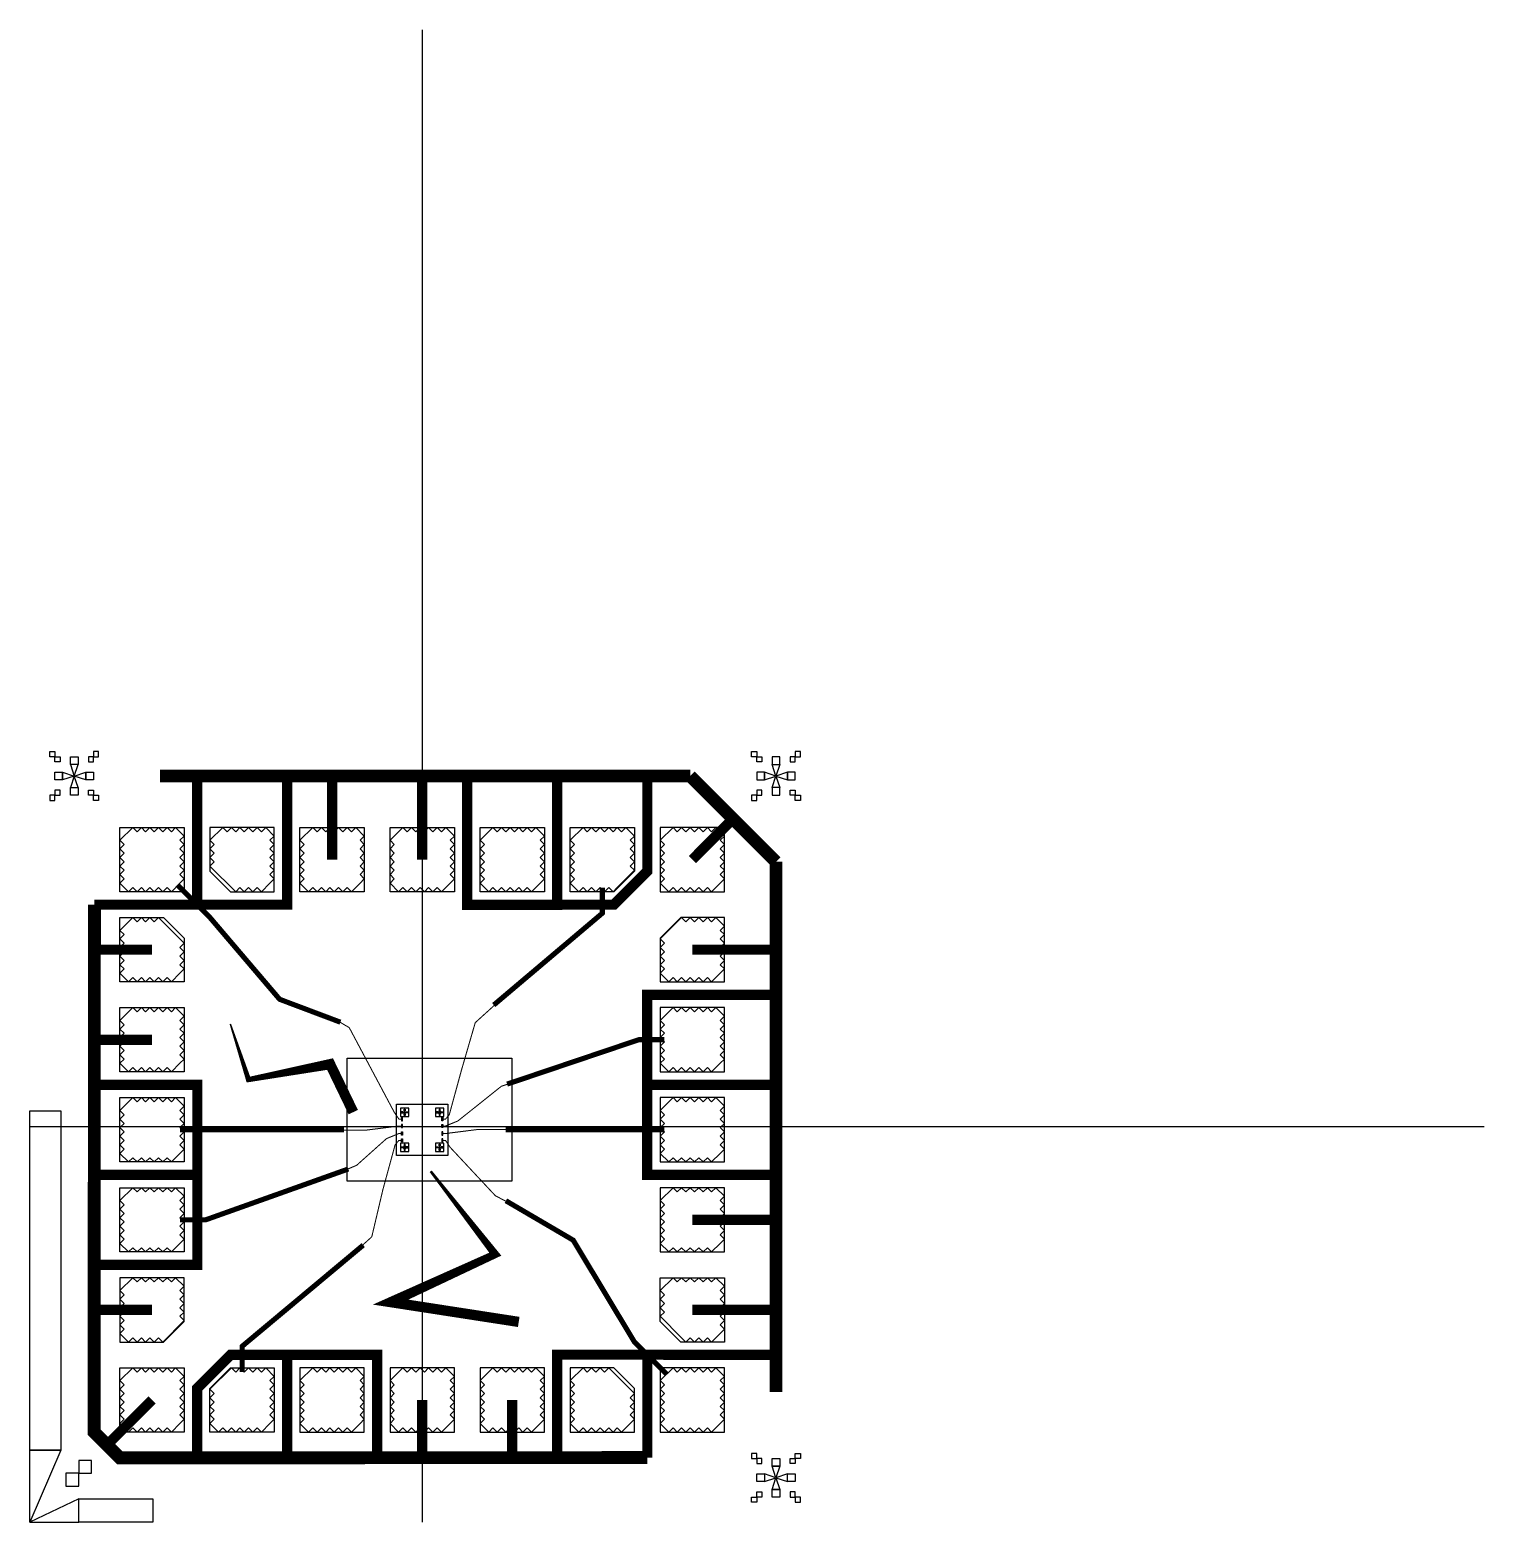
# Model space of a CAD drawing. Header units: millimetres. Extents: x 0 to 2826, y 0 to 2900.
import ezdxf

# ---------------------------------------------------------------- set-up
doc = ezdxf.new("R2010")
doc.units = ezdxf.units.MM
doc.header["$MEASUREMENT"] = 0
doc.header["$XCLIPFRAME"] = 0
for name, color, linetype in [('big_gate_q3', 2, 'Continuous'), ('etch', 1, 'Continuous'), ('im_align', 4, 'Continuous'), ('ohmics', 30, 'Continuous'), ('write_fields', 7, 'Continuous')]:
    doc.layers.add(name, color=color, linetype=linetype)
picture_1 = doc.add_image_def('image1.png', size_in_pixel=(1392, 1040))

msp = doc.modelspace()

# ---------------------------------------------------------------- linework, layer by layer
at = {"layer": 'big_gate_q3'}
for points in [[(175, 1225), (175, 1350), (300, 1350), (300, 1225)], [(350, 1350), (350, 1265), (390, 1225), (475, 1225), (475, 1350)], [(650, 1225), (525, 1225), (525, 1350), (650, 1350)], [(825, 1225), (700, 1225), (700, 1350), (825, 1350)], [(1000, 1225), (875, 1225), (875, 1350), (1000, 1350)], [(1175, 1350), (1175, 1265), (1135, 1225), (1050, 1225), (1050, 1350)], [(1350, 1225), (1350, 1350), (1225, 1350), (1225, 1225)], [(175, 1175), (260, 1175), (300, 1135), (300, 1050), (175, 1050)], [(1350, 1175), (1265, 1175), (1225, 1135), (1225, 1050), (1350, 1050)], [(300, 1000), (300, 875), (175, 875), (175, 1000)], [(1225, 1000), (1225, 875), (1350, 875), (1350, 1000)], [(300, 825), (300, 700), (175, 700), (175, 825)], [(1225, 825), (1225, 700), (1350, 700), (1350, 825)], [(722.1, 780.1), (724.1, 780.1), (724.1, 786.1), (722.1, 786.1)], [(802.9, 780.1), (800.9, 780.1), (800.9, 786.1), (802.9, 786.1)], [(722.1, 766.8), (724.1, 766.8), (724.1, 772.8), (722.1, 772.8)], [(722.1, 758.2), (724.1, 758.2), (724.1, 752.2), (722.1, 752.2)], [(802.9, 766.8), (800.9, 766.8), (800.9, 772.8), (802.9, 772.8)], [(802.9, 758.2), (800.9, 758.2), (800.9, 752.2), (802.9, 752.2)], [(722.1, 744.9), (724.1, 744.9), (724.1, 738.9), (722.1, 738.9)], [(802.9, 744.9), (800.9, 744.9), (800.9, 738.9), (802.9, 738.9)], [(300, 650), (300, 525), (175, 525), (175, 650)], [(1225, 650), (1225, 525), (1350, 525), (1350, 650)], [(175, 350), (260, 350), (300, 390), (300, 475), (175, 475)], [(1350, 350), (1265, 350), (1225, 390), (1225, 475), (1350, 475)], [(300, 300), (300, 175), (175, 175), (175, 300)], [(350, 175), (350, 260), (390, 300), (475, 300), (475, 175)], [(650, 300), (525, 300), (525, 175), (650, 175)], [(825, 300), (700, 300), (700, 175), (825, 175)], [(1000, 300), (875, 300), (875, 175), (1000, 175)], [(1175, 175), (1175, 260), (1135, 300), (1050, 300), (1050, 175)], [(1225, 300), (1225, 175), (1350, 175), (1350, 300)]]:
    msp.add_lwpolyline(points, close=True, dxfattribs=at)
for points, const_width in [([(287.5, 1237.5), (350, 1175), (485.4, 1016.1), (603.5, 971.6)], 10), ([(1112.5, 1233.3), (1112.5, 1183.3), (901.6, 1005)], 10), ([(802.9, 783.1), (807.7, 783.1), (815.1, 791.6), (838.9, 878.8), (865.6, 970.7), (906.7, 1008)], 2), ([(722.1, 783.1), (717.3, 783.1), (708.1, 796.7), (620.7, 961), (594.1, 976.6)], 2), ([(1233.3, 937.5), (1183.3, 937.5), (927.4, 851.2)], 10), ([(802.9, 769.8), (807.7, 769.8), (831.8, 779.6), (916.4, 847.1), (933.7, 852.9)], 2), ([(291.7, 762.5), (341.7, 762.5), (610.6, 762.5)], 10), ([(722.1, 769.8), (717.3, 769.8), (655.1, 762), (604.1, 761.9)], 2), ([(722.1, 755.2), (717.3, 755.2), (693.2, 745.4), (635, 693.4), (611.8, 683.7)], 2), ([(802.9, 755.2), (807.7, 755.2), (869.9, 763), (929.7, 762.9)], 2), ([(1233.3, 762.5), (1183.3, 762.5), (924.5, 762.6)], 10), ([(722.1, 741.9), (717.3, 741.9), (709.9, 733.4), (686.1, 646.2), (664.5, 554.5), (639.1, 531.5)], 2), ([(802.9, 741.9), (807.7, 741.9), (816.9, 728.3), (904.5, 634.5), (930.3, 620.8)], 2), ([(291.7, 587.5), (341.7, 587.5), (618.9, 686.3)], 10), ([(1237.5, 287.5), (1175, 350), (1055.9, 548), (925.1, 624.6)], 10), ([(412.5, 291.7), (412.5, 341.7), (647.9, 538.4)], 10), ([(1237.5, 287.5), (1175, 350)], 10)]:
    msp.add_lwpolyline(points, dxfattribs=dict(at, const_width=const_width))
for points in [[(389.6, 968.2, 3, 10, 0), (424.9, 860, 10, 20, 0), (583.5, 890, 20, 20, 0), (628.5, 796.8, 20, 20, 0)], [(950.1, 389.1, 20, 20, 0), (701.7, 427.5, 20, 15, 0), (904.4, 520.6, 15, 5, 0), (779, 681.9, 5, 5, 0)]]:
    msp.add_lwpolyline(points, format="xyseb", dxfattribs=at)
at = {"layer": 'etch'}
for points, const_width in [([(252.9, 1450), (1283.3, 1450)], 25), ([(500, 1450), (500, 1200), (390, 1200), (325, 1200), (325, 1450)], 20), ([(587.5, 1287.5), (587.5, 1450)], 20), ([(762.5, 1287.5), (762.5, 1450)], 20), ([(850, 1450), (850, 1199.5), (1025, 1199.5), (1025, 1450)], 20), ([(1025, 1200), (1135, 1200), (1200, 1265), (1200, 1450)], 20), ([(1283.3, 1450), (1450, 1283.3)], 25), ([(1287.5, 1287.5), (1366.4, 1366.9)], 20), ([(1450, 252.9), (1450, 1283.3)], 25), ([(125, 325), (125.5, 1200)], 25), ([(125.5, 1200), (325, 1200)], 20), ([(237.5, 1112.5), (125, 1112.5)], 20), ([(1287.5, 1112.5), (1450, 1112.5)], 20), ([(1450, 1025), (1199.5, 1025), (1199.5, 675), (1450, 675)], 20), ([(237.5, 937.5), (125, 937.5)], 20), ([(125, 500), (325.5, 500), (325.5, 850), (125, 850)], 20), ([(1450, 850), (1199.5, 850)], 20), ([(125, 675), (325.5, 675)], 20), ([(1287.5, 587.5), (1450, 587.5)], 20), ([(237.5, 412.5), (125, 412.5)], 20), ([(1287.5, 412.5), (1450, 412.5)], 20), ([(125, 325), (125, 175), (175, 125), (325, 125)], 25), ([(500, 125), (500, 325), (390, 325), (325, 260), (325, 125)], 20), ([(500, 325), (675, 325), (675, 125)], 20), ([(1025, 125), (1025, 325.5), (1200, 325.5), (1200, 125)], 20), ([(1200, 325.5), (1450, 325)], 20), ([(237.5, 237.5), (150, 150)], 20), ([(762.5, 237.5), (762.5, 125)], 20), ([(937.5, 237.5), (937.5, 125)], 20), ([(1200, 125.5), (325, 125)], 25)]:
    msp.add_lwpolyline(points, dxfattribs=dict(at, const_width=const_width))
at = {"layer": 'im_align'}
for points in [[(736.5, 804.5), (720.5, 804.5), (720.5, 788.5), (736.5, 788.5)], [(804.5, 804.5), (788.5, 804.5), (788.5, 788.5), (804.5, 788.5)], [(736.5, 736.5), (720.5, 736.5), (720.5, 720.5), (736.5, 720.5)], [(804.5, 736.5), (788.5, 736.5), (788.5, 720.5), (804.5, 720.5)]]:
    msp.add_lwpolyline(points, close=True, dxfattribs=at)
at = {"layer": 'ohmics'}
for points in [[(38.7, 1497.5), (48.7, 1497.5), (48.7, 1487.5), (38.7, 1487.5)], [(48.7, 1487.5), (58.7, 1487.5), (58.7, 1477.5), (48.7, 1477.5)], [(93.7, 1472.5), (78.7, 1472.5), (78.7, 1487.5), (93.7, 1487.5)], [(123.7, 1487.5), (113.7, 1487.5), (113.7, 1477.5), (123.7, 1477.5)], [(133.7, 1497.5), (123.7, 1497.5), (123.7, 1487.5), (133.7, 1487.5)], [(1402.5, 1497.5), (1412.5, 1497.5), (1412.5, 1487.5), (1402.5, 1487.5)], [(1412.5, 1487.5), (1422.5, 1487.5), (1422.5, 1477.5), (1412.5, 1477.5)], [(1442.5, 1472.5), (1457.5, 1472.5), (1457.5, 1487.5), (1442.5, 1487.5)], [(1487.5, 1487.5), (1477.5, 1487.5), (1477.5, 1477.5), (1487.5, 1477.5)], [(1497.5, 1497.5), (1487.5, 1497.5), (1487.5, 1487.5), (1497.5, 1487.5)], [(63.7, 1442.5), (48.7, 1442.5), (48.7, 1457.5), (63.7, 1457.5)], [(86.2, 1450), (63.7, 1442.5), (63.7, 1457.5)], [(86.2, 1450), (93.7, 1472.5), (78.7, 1472.5)], [(93.7, 1427.5), (86.2, 1450), (78.7, 1427.5)], [(108.7, 1442.5), (86.2, 1450), (108.7, 1457.5)], [(123.7, 1442.5), (108.7, 1442.5), (108.7, 1457.5), (123.7, 1457.5)], [(1412.5, 1442.5), (1427.5, 1442.5), (1427.5, 1457.5), (1412.5, 1457.5)], [(1427.5, 1442.5), (1450, 1450), (1427.5, 1457.5)], [(1450, 1450), (1442.5, 1472.5), (1457.5, 1472.5)], [(1442.5, 1427.5), (1450, 1450), (1457.5, 1427.5)], [(1450, 1450), (1472.5, 1442.5), (1472.5, 1457.5)], [(1472.5, 1442.5), (1487.5, 1442.5), (1487.5, 1457.5), (1472.5, 1457.5)], [(48.7, 1412.5), (58.7, 1412.5), (58.7, 1422.5), (48.7, 1422.5)], [(93.7, 1412.5), (78.7, 1412.5), (78.7, 1427.5), (93.7, 1427.5)], [(123.7, 1412.5), (113.7, 1412.5), (113.7, 1422.5), (123.7, 1422.5)], [(1412.5, 1412.5), (1422.5, 1412.5), (1422.5, 1422.5), (1412.5, 1422.5)], [(1442.5, 1412.5), (1457.5, 1412.5), (1457.5, 1427.5), (1442.5, 1427.5)], [(1487.5, 1412.5), (1477.5, 1412.5), (1477.5, 1422.5), (1487.5, 1422.5)], [(38.7, 1402.5), (48.7, 1402.5), (48.7, 1412.5), (38.7, 1412.5)], [(133.7, 1402.5), (123.7, 1402.5), (123.7, 1412.5), (133.7, 1412.5)], [(1402.5, 1402.5), (1412.5, 1402.5), (1412.5, 1412.5), (1402.5, 1412.5)], [(1497.5, 1402.5), (1487.5, 1402.5), (1487.5, 1412.5), (1497.5, 1412.5)], [(200, 1350), (208.3, 1341.7), (216.7, 1350), (225, 1341.7), (233.3, 1350), (241.7, 1341.7), (250, 1350), (258.3, 1341.7), (266.7, 1350), (275, 1341.7), (283.3, 1350), (300, 1333.3), (291.7, 1325), (300, 1316.7), (291.7, 1308.3), (300, 1300), (291.7, 1291.7), (300, 1283.3), (291.7, 1275), (300, 1266.7), (291.7, 1258.3), (300, 1250), (291.7, 1241.7), (275, 1225), (266.7, 1233.3), (258.3, 1225), (250, 1233.3), (241.7, 1225), (233.3, 1233.3), (225, 1225), (216.7, 1233.3), (208.3, 1225), (200, 1233.3), (191.7, 1225), (175, 1241.7), (183.3, 1250), (175, 1258.3), (183.3, 1266.7), (175, 1275), (183.3, 1283.3), (175, 1291.7), (183.3, 1300), (175, 1308.3), (183.3, 1316.7), (175, 1325)], [(375, 1350), (383.3, 1341.7), (391.7, 1350), (400, 1341.7), (408.3, 1350), (416.7, 1341.7), (425, 1350), (433.3, 1341.7), (441.7, 1350), (450, 1341.7), (458.3, 1350), (475, 1333.3), (466.7, 1325), (475, 1316.7), (466.7, 1308.3), (475, 1300), (466.7, 1291.7), (475, 1283.3), (466.7, 1275), (475, 1266.7), (466.7, 1258.3), (475, 1250), (466.7, 1241.7), (450, 1225), (441.7, 1233.3), (433.3, 1225), (425, 1233.3), (416.7, 1225), (408.3, 1233.3), (400, 1225), (350, 1275), (358.3, 1283.3), (350, 1291.7), (358.3, 1300), (350, 1308.3), (358.3, 1316.7), (350, 1325)], [(550, 1350), (558.3, 1341.7), (566.7, 1350), (575, 1341.7), (583.3, 1350), (591.7, 1341.7), (600, 1350), (608.3, 1341.7), (616.7, 1350), (625, 1341.7), (633.3, 1350), (650, 1333.3), (641.7, 1325), (650, 1316.7), (641.7, 1308.3), (650, 1300), (641.7, 1291.7), (650, 1283.3), (641.7, 1275), (650, 1266.7), (641.7, 1258.3), (650, 1250), (641.7, 1241.7), (625, 1225), (616.7, 1233.3), (608.3, 1225), (600, 1233.3), (591.7, 1225), (583.3, 1233.3), (575, 1225), (566.7, 1233.3), (558.3, 1225), (550, 1233.3), (541.7, 1225), (525, 1241.7), (533.3, 1250), (525, 1258.3), (533.3, 1266.7), (525, 1275), (533.3, 1283.3), (525, 1291.7), (533.3, 1300), (525, 1308.3), (533.3, 1316.7), (525, 1325)], [(725, 1350), (733.3, 1341.7), (741.7, 1350), (750, 1341.7), (758.3, 1350), (766.7, 1341.7), (775, 1350), (783.3, 1341.7), (791.7, 1350), (800, 1341.7), (808.3, 1350), (825, 1333.3), (816.7, 1325), (825, 1316.7), (816.7, 1308.3), (825, 1300), (816.7, 1291.7), (825, 1283.3), (816.7, 1275), (825, 1266.7), (816.7, 1258.3), (825, 1250), (816.7, 1241.7), (800, 1225), (791.7, 1233.3), (783.3, 1225), (775, 1233.3), (766.7, 1225), (758.3, 1233.3), (750, 1225), (741.7, 1233.3), (733.3, 1225), (725, 1233.3), (716.7, 1225), (700, 1241.7), (708.3, 1250), (700, 1258.3), (708.3, 1266.7), (700, 1275), (708.3, 1283.3), (700, 1291.7), (708.3, 1300), (700, 1308.3), (708.3, 1316.7), (700, 1325)], [(900, 1350), (908.3, 1341.7), (916.7, 1350), (925, 1341.7), (933.3, 1350), (941.7, 1341.7), (950, 1350), (958.3, 1341.7), (966.7, 1350), (975, 1341.7), (983.3, 1350), (1000, 1333.3), (991.7, 1325), (1000, 1316.7), (991.7, 1308.3), (1000, 1300), (991.7, 1291.7), (1000, 1283.3), (991.7, 1275), (1000, 1266.7), (991.7, 1258.3), (1000, 1250), (991.7, 1241.7), (975, 1225), (966.7, 1233.3), (958.3, 1225), (950, 1233.3), (941.7, 1225), (933.3, 1233.3), (925, 1225), (916.7, 1233.3), (908.3, 1225), (900, 1233.3), (891.7, 1225), (875, 1241.7), (883.3, 1250), (875, 1258.3), (883.3, 1266.7), (875, 1275), (883.3, 1283.3), (875, 1291.7), (883.3, 1300), (875, 1308.3), (883.3, 1316.7), (875, 1325)], [(1075, 1350), (1083.3, 1341.7), (1091.7, 1350), (1100, 1341.7), (1108.3, 1350), (1116.7, 1341.7), (1125, 1350), (1133.3, 1341.7), (1141.7, 1350), (1150, 1341.7), (1158.3, 1350), (1175, 1333.3), (1166.7, 1325), (1175, 1316.7), (1166.7, 1308.3), (1175, 1300), (1166.7, 1291.7), (1175, 1283.3), (1166.7, 1275), (1175, 1266.7), (1166.7, 1258.3), (1141.7, 1233.3), (1133.3, 1225), (1125, 1233.3), (1116.7, 1225), (1108.3, 1233.3), (1100, 1225), (1091.7, 1233.3), (1083.3, 1225), (1075, 1233.3), (1066.7, 1225), (1050, 1241.7), (1058.3, 1250), (1050, 1258.3), (1058.3, 1266.7), (1050, 1275), (1058.3, 1283.3), (1050, 1291.7), (1058.3, 1300), (1050, 1308.3), (1058.3, 1316.7), (1050, 1325)], [(1250, 1350), (1258.3, 1341.7), (1266.7, 1350), (1275, 1341.7), (1283.3, 1350), (1291.7, 1341.7), (1300, 1350), (1308.3, 1341.7), (1316.7, 1350), (1325, 1341.7), (1333.3, 1350), (1350, 1333.3), (1341.7, 1325), (1350, 1316.7), (1341.7, 1308.3), (1350, 1300), (1341.7, 1291.7), (1350, 1283.3), (1341.7, 1275), (1350, 1266.7), (1341.7, 1258.3), (1350, 1250), (1341.7, 1241.7), (1325, 1225), (1316.7, 1233.3), (1308.3, 1225), (1300, 1233.3), (1291.7, 1225), (1283.3, 1233.3), (1275, 1225), (1266.7, 1233.3), (1258.3, 1225), (1250, 1233.3), (1241.7, 1225), (1225, 1241.7), (1233.3, 1250), (1225, 1258.3), (1233.3, 1266.7), (1225, 1275), (1233.3, 1283.3), (1225, 1291.7), (1233.3, 1300), (1225, 1308.3), (1233.3, 1316.7), (1225, 1325)], [(200, 1175), (208.3, 1166.7), (216.7, 1175), (225, 1166.7), (233.3, 1175), (241.7, 1166.7), (250, 1175), (258.3, 1166.7), (291.7, 1133.3), (300, 1125), (291.7, 1116.7), (300, 1108.3), (291.7, 1100), (300, 1091.7), (291.7, 1083.3), (300, 1075), (291.7, 1066.7), (275, 1050), (266.7, 1058.3), (258.3, 1050), (250, 1058.3), (241.7, 1050), (233.3, 1058.3), (225, 1050), (216.7, 1058.3), (208.3, 1050), (200, 1058.3), (191.7, 1050), (175, 1066.7), (183.3, 1075), (175, 1083.3), (183.3, 1091.7), (175, 1100), (183.3, 1108.3), (175, 1116.7), (183.3, 1125), (175, 1133.3), (183.3, 1141.7), (175, 1150)], [(1258.3, 1166.7), (1266.7, 1175), (1275, 1166.7), (1283.3, 1175), (1291.7, 1166.7), (1300, 1175), (1308.3, 1166.7), (1316.7, 1175), (1325, 1166.7), (1333.3, 1175), (1350, 1158.3), (1341.7, 1150), (1350, 1141.7), (1341.7, 1133.3), (1350, 1125), (1341.7, 1116.7), (1350, 1108.3), (1341.7, 1100), (1350, 1091.7), (1341.7, 1083.3), (1350, 1075), (1341.7, 1066.7), (1325, 1050), (1316.7, 1058.3), (1308.3, 1050), (1300, 1058.3), (1291.7, 1050), (1283.3, 1058.3), (1275, 1050), (1266.7, 1058.3), (1258.3, 1050), (1250, 1058.3), (1241.7, 1050), (1225, 1066.7), (1233.3, 1075), (1225, 1083.3), (1233.3, 1091.7), (1225, 1100), (1233.3, 1108.3), (1225, 1116.7), (1233.3, 1125), (1225, 1133.3), (1233.3, 1141.7)], [(200, 1000), (208.3, 991.7), (216.7, 1000), (225, 991.7), (233.3, 1000), (241.7, 991.7), (250, 1000), (258.3, 991.7), (266.7, 1000), (275, 991.7), (283.3, 1000), (300, 983.3), (291.7, 975), (300, 966.7), (291.7, 958.3), (300, 950), (291.7, 941.7), (300, 933.3), (291.7, 925), (300, 916.7), (291.7, 908.3), (300, 900), (291.7, 891.7), (275, 875), (266.7, 883.3), (258.3, 875), (250, 883.3), (241.7, 875), (233.3, 883.3), (225, 875), (216.7, 883.3), (208.3, 875), (200, 883.3), (191.7, 875), (175, 891.7), (183.3, 900), (175, 908.3), (183.3, 916.7), (175, 925), (183.3, 933.3), (175, 941.7), (183.3, 950), (175, 958.3), (183.3, 966.7), (175, 975)], [(1250, 1000), (1258.3, 991.7), (1266.7, 1000), (1275, 991.7), (1283.3, 1000), (1291.7, 991.7), (1300, 1000), (1308.3, 991.7), (1316.7, 1000), (1325, 991.7), (1333.3, 1000), (1350, 983.3), (1341.7, 975), (1350, 966.7), (1341.7, 958.3), (1350, 950), (1341.7, 941.7), (1350, 933.3), (1341.7, 925), (1350, 916.7), (1341.7, 908.3), (1350, 900), (1341.7, 891.7), (1325, 875), (1316.7, 883.3), (1308.3, 875), (1300, 883.3), (1291.7, 875), (1283.3, 883.3), (1275, 875), (1266.7, 883.3), (1258.3, 875), (1250, 883.3), (1241.7, 875), (1225, 891.7), (1233.3, 900), (1225, 908.3), (1233.3, 916.7), (1225, 925), (1233.3, 933.3), (1225, 941.7), (1233.3, 950), (1225, 958.3), (1233.3, 966.7), (1225, 975)], [(200, 825), (208.3, 816.7), (216.7, 825), (225, 816.7), (233.3, 825), (241.7, 816.7), (250, 825), (258.3, 816.7), (266.7, 825), (275, 816.7), (283.3, 825), (300, 808.3), (291.7, 800), (300, 791.7), (291.7, 783.3), (300, 775), (291.7, 766.7), (300, 758.3), (291.7, 750), (300, 741.7), (291.7, 733.3), (300, 725), (291.7, 716.7), (275, 700), (266.7, 708.3), (258.3, 700), (250, 708.3), (241.7, 700), (233.3, 708.3), (225, 700), (216.7, 708.3), (208.3, 700), (200, 708.3), (191.7, 700), (175, 716.7), (183.3, 725), (175, 733.3), (183.3, 741.7), (175, 750), (183.3, 758.3), (175, 766.7), (183.3, 775), (175, 783.3), (183.3, 791.7), (175, 800)], [(1250, 825), (1258.3, 816.7), (1266.7, 825), (1275, 816.7), (1283.3, 825), (1291.7, 816.7), (1300, 825), (1308.3, 816.7), (1316.7, 825), (1325, 816.7), (1333.3, 825), (1350, 808.3), (1341.7, 800), (1350, 791.7), (1341.7, 783.3), (1350, 775), (1341.7, 766.7), (1350, 758.3), (1341.7, 750), (1350, 741.7), (1341.7, 733.3), (1350, 725), (1341.7, 716.7), (1325, 700), (1316.7, 708.3), (1308.3, 700), (1300, 708.3), (1291.7, 700), (1283.3, 708.3), (1275, 700), (1266.7, 708.3), (1258.3, 700), (1250, 708.3), (1241.7, 700), (1225, 716.7), (1233.3, 725), (1225, 733.3), (1233.3, 741.7), (1225, 750), (1233.3, 758.3), (1225, 766.7), (1233.3, 775), (1225, 783.3), (1233.3, 791.7), (1225, 800)], [(60, 140), (0, 140), (0, 799.4), (60, 799.4)], [(725.5, 797.5), (722.5, 797.5), (722.5, 795.5), (725.5, 795.5)], [(725.5, 797.5), (728.5, 796.5), (725.5, 795.5)], [(727.5, 802.5), (729.5, 802.5), (729.5, 799.5), (727.5, 799.5)], [(727.5, 799.5), (728.5, 796.5), (729.5, 799.5)], [(728.5, 796.5), (727.5, 793.5), (729.5, 793.5)], [(727.5, 793.5), (729.5, 793.5), (729.5, 790.5), (727.5, 790.5)], [(728.5, 796.5), (731.5, 797.5), (731.5, 795.5)], [(731.5, 797.5), (734.5, 797.5), (734.5, 795.5), (731.5, 795.5)], [(793.5, 797.5), (790.5, 797.5), (790.5, 795.5), (793.5, 795.5)], [(796.5, 796.5), (793.5, 797.5), (793.5, 795.5)], [(797.5, 802.5), (795.5, 802.5), (795.5, 799.5), (797.5, 799.5)], [(797.5, 799.5), (796.5, 796.5), (795.5, 799.5)], [(796.5, 796.5), (797.5, 793.5), (795.5, 793.5)], [(797.5, 793.5), (795.5, 793.5), (795.5, 790.5), (797.5, 790.5)], [(799.5, 797.5), (796.5, 796.5), (799.5, 795.5)], [(799.5, 797.5), (802.5, 797.5), (802.5, 795.5), (799.5, 795.5)], [(725.5, 727.5), (722.5, 727.5), (722.5, 729.5), (725.5, 729.5)], [(725.5, 727.5), (728.5, 728.5), (725.5, 729.5)], [(727.5, 731.5), (729.5, 731.5), (729.5, 734.5), (727.5, 734.5)], [(728.5, 728.5), (727.5, 731.5), (729.5, 731.5)], [(727.5, 725.5), (728.5, 728.5), (729.5, 725.5)], [(727.5, 722.5), (729.5, 722.5), (729.5, 725.5), (727.5, 725.5)], [(728.5, 728.5), (731.5, 727.5), (731.5, 729.5)], [(731.5, 727.5), (734.5, 727.5), (734.5, 729.5), (731.5, 729.5)], [(793.5, 727.5), (790.5, 727.5), (790.5, 729.5), (793.5, 729.5)], [(796.5, 728.5), (793.5, 727.5), (793.5, 729.5)], [(797.5, 731.5), (795.5, 731.5), (795.5, 734.5), (797.5, 734.5)], [(796.5, 728.5), (797.5, 731.5), (795.5, 731.5)], [(797.5, 725.5), (796.5, 728.5), (795.5, 725.5)], [(797.5, 722.5), (795.5, 722.5), (795.5, 725.5), (797.5, 725.5)], [(799.5, 727.5), (796.5, 728.5), (799.5, 729.5)], [(799.5, 727.5), (802.5, 727.5), (802.5, 729.5), (799.5, 729.5)], [(200, 650), (208.3, 641.7), (216.7, 650), (225, 641.7), (233.3, 650), (241.7, 641.7), (250, 650), (258.3, 641.7), (266.7, 650), (275, 641.7), (283.3, 650), (300, 633.3), (291.7, 625), (300, 616.7), (291.7, 608.3), (300, 600), (291.7, 591.7), (300, 583.3), (291.7, 575), (300, 566.7), (291.7, 558.3), (300, 550), (291.7, 541.7), (275, 525), (266.7, 533.3), (258.3, 525), (250, 533.3), (241.7, 525), (233.3, 533.3), (225, 525), (216.7, 533.3), (208.3, 525), (200, 533.3), (191.7, 525), (175, 541.7), (183.3, 550), (175, 558.3), (183.3, 566.7), (175, 575), (183.3, 583.3), (175, 591.7), (183.3, 600), (175, 608.3), (183.3, 616.7), (175, 625)], [(1250, 650), (1258.3, 641.7), (1266.7, 650), (1275, 641.7), (1283.3, 650), (1291.7, 641.7), (1300, 650), (1308.3, 641.7), (1316.7, 650), (1325, 641.7), (1333.3, 650), (1350, 633.3), (1341.7, 625), (1350, 616.7), (1341.7, 608.3), (1350, 600), (1341.7, 591.7), (1350, 583.3), (1341.7, 575), (1350, 566.7), (1341.7, 558.3), (1350, 550), (1341.7, 541.7), (1325, 525), (1316.7, 533.3), (1308.3, 525), (1300, 533.3), (1291.7, 525), (1283.3, 533.3), (1275, 525), (1266.7, 533.3), (1258.3, 525), (1250, 533.3), (1241.7, 525), (1225, 541.7), (1233.3, 550), (1225, 558.3), (1233.3, 566.7), (1225, 575), (1233.3, 583.3), (1225, 591.7), (1233.3, 600), (1225, 608.3), (1233.3, 616.7), (1225, 625)], [(200, 475), (208.3, 466.7), (216.7, 475), (225, 466.7), (233.3, 475), (241.7, 466.7), (250, 475), (258.3, 466.7), (266.7, 475), (275, 466.7), (283.3, 475), (300, 458.3), (291.7, 450), (300, 441.7), (291.7, 433.3), (300, 425), (291.7, 416.7), (300, 408.3), (291.7, 400), (300, 391.7), (291.7, 383.3), (266.7, 358.3), (258.3, 350), (250, 358.3), (241.7, 350), (233.3, 358.3), (225, 350), (216.7, 358.3), (208.3, 350), (200, 358.3), (191.7, 350), (175, 366.7), (183.3, 375), (175, 383.3), (183.3, 391.7), (175, 400), (183.3, 408.3), (175, 416.7), (183.3, 425), (175, 433.3), (183.3, 441.7), (175, 450)], [(1250, 475), (1258.3, 466.7), (1266.7, 475), (1275, 466.7), (1283.3, 475), (1291.7, 466.7), (1300, 475), (1308.3, 466.7), (1316.7, 475), (1325, 466.7), (1333.3, 475), (1350, 458.3), (1341.7, 450), (1350, 441.7), (1341.7, 433.3), (1350, 425), (1341.7, 416.7), (1350, 408.3), (1341.7, 400), (1350, 391.7), (1341.7, 383.3), (1350, 375), (1341.7, 366.7), (1325, 350), (1316.7, 358.3), (1308.3, 350), (1300, 358.3), (1291.7, 350), (1283.3, 358.3), (1275, 350), (1266.7, 358.3), (1225, 400), (1233.3, 408.3), (1225, 416.7), (1233.3, 425), (1225, 433.3), (1233.3, 441.7), (1225, 450)], [(200, 300), (208.3, 291.7), (216.7, 300), (225, 291.7), (233.3, 300), (241.7, 291.7), (250, 300), (258.3, 291.7), (266.7, 300), (275, 291.7), (283.3, 300), (300, 283.3), (291.7, 275), (300, 266.7), (291.7, 258.3), (300, 250), (291.7, 241.7), (300, 233.3), (291.7, 225), (300, 216.7), (291.7, 208.3), (300, 200), (291.7, 191.7), (275, 175), (266.7, 183.3), (258.3, 175), (250, 183.3), (241.7, 175), (233.3, 183.3), (225, 175), (216.7, 183.3), (208.3, 175), (200, 183.3), (191.7, 175), (175, 191.7), (183.3, 200), (175, 208.3), (183.3, 216.7), (175, 225), (183.3, 233.3), (175, 241.7), (183.3, 250), (175, 258.3), (183.3, 266.7), (175, 275)], [(383.3, 291.7), (391.7, 300), (400, 291.7), (408.3, 300), (416.7, 291.7), (425, 300), (433.3, 291.7), (441.7, 300), (450, 291.7), (458.3, 300), (475, 283.3), (466.7, 275), (475, 266.7), (466.7, 258.3), (475, 250), (466.7, 241.7), (475, 233.3), (466.7, 225), (475, 216.7), (466.7, 208.3), (475, 200), (466.7, 191.7), (450, 175), (441.7, 183.3), (433.3, 175), (425, 183.3), (416.7, 175), (408.3, 183.3), (400, 175), (391.7, 183.3), (383.3, 175), (375, 183.3), (366.7, 175), (350, 191.7), (358.3, 200), (350, 208.3), (358.3, 216.7), (350, 225), (358.3, 233.3), (350, 241.7), (358.3, 250), (350, 258.3), (358.3, 266.7)], [(550, 300), (558.3, 291.7), (566.7, 300), (575, 291.7), (583.3, 300), (591.7, 291.7), (600, 300), (608.3, 291.7), (616.7, 300), (625, 291.7), (633.3, 300), (650, 283.3), (641.7, 275), (650, 266.7), (641.7, 258.3), (650, 250), (641.7, 241.7), (650, 233.3), (641.7, 225), (650, 216.7), (641.7, 208.3), (650, 200), (641.7, 191.7), (625, 175), (616.7, 183.3), (608.3, 175), (600, 183.3), (591.7, 175), (583.3, 183.3), (575, 175), (566.7, 183.3), (558.3, 175), (550, 183.3), (541.7, 175), (525, 191.7), (533.3, 200), (525, 208.3), (533.3, 216.7), (525, 225), (533.3, 233.3), (525, 241.7), (533.3, 250), (525, 258.3), (533.3, 266.7), (525, 275)], [(725, 300), (733.3, 291.7), (741.7, 300), (750, 291.7), (758.3, 300), (766.7, 291.7), (775, 300), (783.3, 291.7), (791.7, 300), (800, 291.7), (808.3, 300), (825, 283.3), (816.7, 275), (825, 266.7), (816.7, 258.3), (825, 250), (816.7, 241.7), (825, 233.3), (816.7, 225), (825, 216.7), (816.7, 208.3), (825, 200), (816.7, 191.7), (800, 175), (791.7, 183.3), (783.3, 175), (775, 183.3), (766.7, 175), (758.3, 183.3), (750, 175), (741.7, 183.3), (733.3, 175), (725, 183.3), (716.7, 175), (700, 191.7), (708.3, 200), (700, 208.3), (708.3, 216.7), (700, 225), (708.3, 233.3), (700, 241.7), (708.3, 250), (700, 258.3), (708.3, 266.7), (700, 275)], [(900, 300), (908.3, 291.7), (916.7, 300), (925, 291.7), (933.3, 300), (941.7, 291.7), (950, 300), (958.3, 291.7), (966.7, 300), (975, 291.7), (983.3, 300), (1000, 283.3), (991.7, 275), (1000, 266.7), (991.7, 258.3), (1000, 250), (991.7, 241.7), (1000, 233.3), (991.7, 225), (1000, 216.7), (991.7, 208.3), (1000, 200), (991.7, 191.7), (975, 175), (966.7, 183.3), (958.3, 175), (950, 183.3), (941.7, 175), (933.3, 183.3), (925, 175), (916.7, 183.3), (908.3, 175), (900, 183.3), (891.7, 175), (875, 191.7), (883.3, 200), (875, 208.3), (883.3, 216.7), (875, 225), (883.3, 233.3), (875, 241.7), (883.3, 250), (875, 258.3), (883.3, 266.7), (875, 275)], [(1075, 300), (1083.3, 291.7), (1091.7, 300), (1100, 291.7), (1108.3, 300), (1116.7, 291.7), (1125, 300), (1175, 250), (1166.7, 241.7), (1175, 233.3), (1166.7, 225), (1175, 216.7), (1166.7, 208.3), (1175, 200), (1166.7, 191.7), (1150, 175), (1141.7, 183.3), (1133.3, 175), (1125, 183.3), (1116.7, 175), (1108.3, 183.3), (1100, 175), (1091.7, 183.3), (1083.3, 175), (1075, 183.3), (1066.7, 175), (1050, 191.7), (1058.3, 200), (1050, 208.3), (1058.3, 216.7), (1050, 225), (1058.3, 233.3), (1050, 241.7), (1058.3, 250), (1050, 258.3), (1058.3, 266.7), (1050, 275)], [(1250, 300), (1258.3, 291.7), (1266.7, 300), (1275, 291.7), (1283.3, 300), (1291.7, 291.7), (1300, 300), (1308.3, 291.7), (1316.7, 300), (1325, 291.7), (1333.3, 300), (1350, 283.3), (1341.7, 275), (1350, 266.7), (1341.7, 258.3), (1350, 250), (1341.7, 241.7), (1350, 233.3), (1341.7, 225), (1350, 216.7), (1341.7, 208.3), (1350, 200), (1341.7, 191.7), (1325, 175), (1316.7, 183.3), (1308.3, 175), (1300, 183.3), (1291.7, 175), (1283.3, 183.3), (1275, 175), (1266.7, 183.3), (1258.3, 175), (1250, 183.3), (1241.7, 175), (1225, 191.7), (1233.3, 200), (1225, 208.3), (1233.3, 216.7), (1225, 225), (1233.3, 233.3), (1225, 241.7), (1233.3, 250), (1225, 258.3), (1233.3, 266.7), (1225, 275)], [(60, 140), (0, 0), (0, 140)], [(95, 95), (120, 95), (120, 120), (95, 120)], [(1402.5, 133.7), (1402.5, 123.7), (1412.5, 123.7), (1412.5, 133.7)], [(1412.5, 123.7), (1412.5, 113.7), (1422.5, 113.7), (1422.5, 123.7)], [(1457.5, 123.7), (1457.5, 108.7), (1442.5, 108.7), (1442.5, 123.7)], [(1487.5, 123.7), (1487.5, 113.7), (1477.5, 113.7), (1477.5, 123.7)], [(1497.5, 133.7), (1497.5, 123.7), (1487.5, 123.7), (1487.5, 133.7)], [(70, 70), (95, 70), (95, 95), (70, 95)], [(1427.5, 93.7), (1427.5, 78.7), (1412.5, 78.7), (1412.5, 93.7)], [(1450, 86.2), (1427.5, 93.7), (1427.5, 78.7)], [(1457.5, 108.7), (1450, 86.2), (1442.5, 108.7)], [(1472.5, 93.7), (1450, 86.2), (1472.5, 78.7)], [(1487.5, 93.7), (1487.5, 78.7), (1472.5, 78.7), (1472.5, 93.7)], [(1412.5, 48.7), (1412.5, 58.7), (1422.5, 58.7), (1422.5, 48.7)], [(1450, 86.2), (1457.5, 63.7), (1442.5, 63.7)], [(1457.5, 63.7), (1457.5, 48.7), (1442.5, 48.7), (1442.5, 63.7)], [(1487.5, 48.7), (1487.5, 58.7), (1477.5, 58.7), (1477.5, 48.7)], [(95, 45), (0, 0), (95, 0)], [(95, 45), (239.2, 45), (239.2, 0), (95, 0)], [(1402.5, 38.7), (1402.5, 48.7), (1412.5, 48.7), (1412.5, 38.7)], [(1497.5, 38.7), (1497.5, 48.7), (1487.5, 48.7), (1487.5, 38.7)]]:
    msp.add_lwpolyline(points, close=True, dxfattribs=at)
at = {"layer": 'write_fields'}
for p, q in [((762.5, 2900), (762.5, 0)), ((762.2, 2137.6), (762.8, 2137.4)), ((762.8, 2137.6), (762.3, 2137.4)), ((762.8, 2137.4), (762.8, 2137.6)), ((2826.3, 768.1), (0, 768.1))]:
    msp.add_line(p, q, dxfattribs=at)
msp.add_lwpolyline([(812.5, 712.5), (712.5, 712.5), (712.5, 812.5), (812.5, 812.5)], close=True, dxfattribs=at)

# ---------------------------------------------------------------- pictures from other files: only their frames are drawn
at = {"layer": 'im_align'}
image = msp.add_image(picture_1, insert=(616.6, 662.6), size_in_units=(320, 239.1), dxfattribs=at)
image.set_boundary_path([(0, 0), (1392, 1040)])
image.dxf.clipping = 0
image.dxf.flags = 3

doc.saveas('drawing.dxf')
